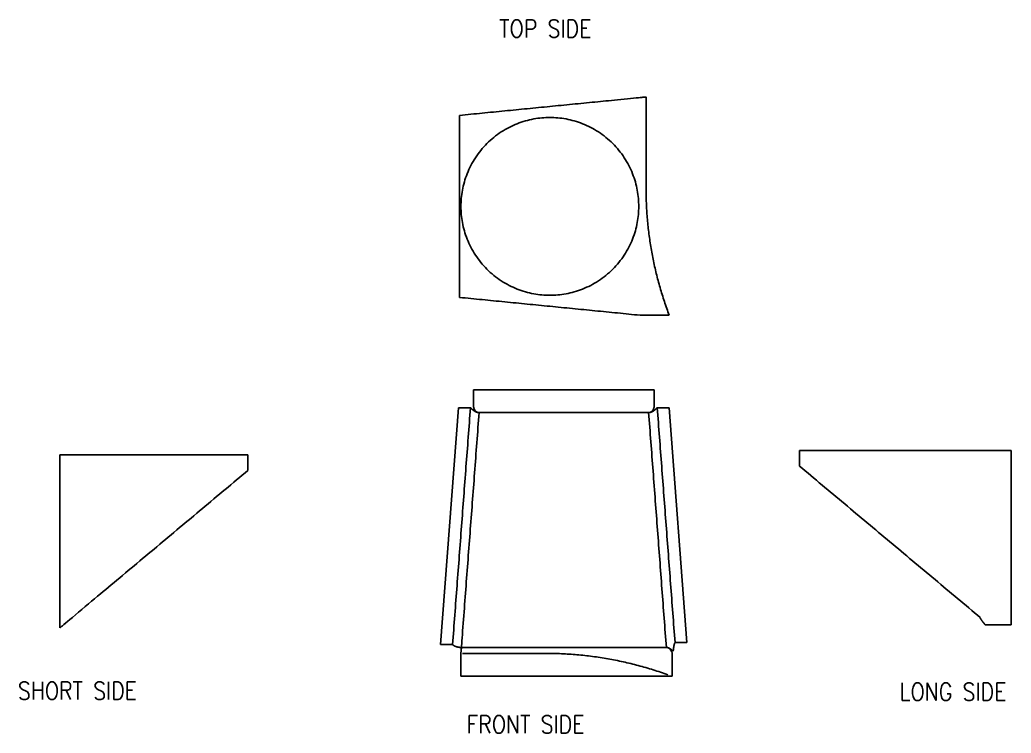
# Model space of a CAD drawing. Extents: x -305 to 4862, y -115 to 900.
# Drawn here: x 253.7 to 586, y -115.2 to 124.1 of the extents above; entities that cross this region are included whole.
import ezdxf
from ezdxf.enums import TextEntityAlignment as Align

# ---------------------------------------------------------------- set-up
doc = ezdxf.new("R2010")
doc.units = 0
doc.header["$LTSCALE"] = 12
doc.header["$MEASUREMENT"] = 0
for name, color, linetype in [('COVER', 3, 'CONTINUOUS'), ('DIM', 1, 'CONTINUOUS'), ('SHOP TAG', 11, 'CONTINUOUS')]:
    doc.layers.add(name, color=color, linetype=linetype)
doc.styles.add('ROMANS', font='ROMANS.shx', dxfattribs={"width": 0.85, "height": 5.76})

msp = doc.modelspace()

# ---------------------------------------------------------------- linework, layer by layer
at = {"layer": 'COVER'}
for p, q in [((394.747455, -85.467482), (400.776259, -5.993879)), ((404.752308, -5.993879), (400.776259, -5.993879)), ((467.378264, -5.993879), (471.378264, -5.993879)), ((477.331314, -84.781866), (471.378264, -5.993879)), ((586.024858, -78.768288), (577.311742, -78.768288)), ((398.747455, -85.467482), (394.747455, -85.467482)), ((401.70024, -86.403486), (401.549124, -88.403486)), ((473.331314, -84.781866), (477.331314, -84.781866)), ((401.549124, -96.087248), (401.549124, -88.403486)), ((472.315286, -96.087248), (401.549124, -96.087248))]:
    msp.add_line(p, q, dxfattribs=at)
for points, degree, knots in [([(401.112478, 92.039808), (461.612478, 98.015116), (463.612478, 98.212647)], 1, [0, 0, 60.7943608682, 62.8040918059, 62.8040918059]), ([(471.390599, 25.016333), (469.390599, 25.016333), (461.624794, 25.016333)], 1, [-2, -2, 0, 7.7658058445, 7.7658058445]), ([(407.650857, -7.647696), (407.620911, -7.647697), (407.577279, -7.646875), (407.520881, -7.644253), (407.481625, -7.641764), (407.44327, -7.638704), (407.404964, -7.635019), (407.366705, -7.630708), (407.328493, -7.625772), (407.29033, -7.620213), (407.252212, -7.614031), (407.214143, -7.607227), (407.176122, -7.599803), (407.138148, -7.591761), (407.100221, -7.583102), (407.062339, -7.573829), (407.024503, -7.563943), (406.986715, -7.553448), (406.948974, -7.542346), (406.911279, -7.530642), (406.873632, -7.518337), (406.83603, -7.505436), (406.798475, -7.491943), (406.76096, -7.477858), (406.723491, -7.463189), (406.686068, -7.447941), (406.648689, -7.432116), (406.611354, -7.415721), (406.574065, -7.39876), (406.536819, -7.381239), (406.499616, -7.363164), (406.462451, -7.344536), (406.425327, -7.325364), (406.388246, -7.305655), (406.351207, -7.285415), (406.315043, -7.265119), (406.280564, -7.245281), (406.248581, -7.226462), (406.218254, -7.208256), (406.188765, -7.190218), (406.1593, -7.171863), (406.129859, -7.153195), (406.100442, -7.134218), (406.071048, -7.114937), (406.041677, -7.095355), (406.012328, -7.075476), (405.983003, -7.055304), (405.953699, -7.034844), (405.924417, -7.0141), (405.895156, -6.993076), (405.865916, -6.971776), (405.836697, -6.950206), (405.807499, -6.928369), (405.77832, -6.906271), (405.749161, -6.883916), (405.720021, -6.861309), (405.6909, -6.838454), (405.661798, -6.815356), (405.632714, -6.792021), (405.603648, -6.768453), (405.574599, -6.744658), (405.545566, -6.72064), (405.516551, -6.696404), (405.487552, -6.671956), (405.458568, -6.647301), (405.4296, -6.622444), (405.400647, -6.597391), (405.371708, -6.572146), (405.342784, -6.546716), (405.313873, -6.521106), (405.284976, -6.495321), (405.256091, -6.469367), (405.227219, -6.44325), (405.198359, -6.416974), (405.16951, -6.390546), (405.140673, -6.363972), (405.111847, -6.337257), (405.08303, -6.310406), (405.054224, -6.283427), (405.025427, -6.256324), (404.996638, -6.229103), (404.967859, -6.201771), (404.939087, -6.174333), (404.910322, -6.146794), (404.88156, -6.119157), (404.852801, -6.091429), (404.809668, -6.04971), (404.776191, -6.017164), (404.752308, -5.993879)], 3, [0, 0, 0, 0, 0.0262251502, 0.0382099722, 0.0494421791, 0.0606718599, 0.0719045755, 0.0831422973, 0.0943881082, 0.1056454563, 0.1169158262, 0.1282042235, 0.1395119873, 0.1508405604, 0.1621966888, 0.1735796669, 0.1849947453, 0.1964424306, 0.2079239845, 0.219446174, 0.2310075098, 0.2426091654, 0.2542591233, 0.2659541204, 0.2777008862, 0.2894969743, 0.301343279, 0.3132474892, 0.3252055464, 0.3372182314, 0.3492938411, 0.3614270255, 0.3736252108, 0.3858834209, 0.3982021183, 0.4105890919, 0.4222009218, 0.4330379517, 0.4430867567, 0.4531778697, 0.4633115407, 0.4734878661, 0.4837069836, 0.4939689339, 0.5042737445, 0.5146214018, 0.5250118257, 0.5354449496, 0.5459205889, 0.5564386254, 0.5669987729, 0.5776008634, 0.5882445128, 0.5989295047, 0.6096553604, 0.6204218173, 0.6312283058, 0.6420745187, 0.6529597993, 0.6638837978, 0.6748457742, 0.6858453383, 0.6968816707, 0.7079543423, 0.7190624588, 0.7302055545, 0.7413826635, 0.7525932857, 0.7638363882, 0.7751114382, 0.7864173397, 0.7977535295, 0.8091188526, 0.8205127174, 0.8319339141, 0.8433818246, 0.8548551886, 0.8663533635, 0.8778750424, 0.8894195605, 0.9009855684, 0.9125723811, 0.9241786108, 0.9358035545, 0.9474474302, 0.9591111595, 0.9707887411, 1, 1, 1, 1]), ([(407.650857, -7.647696), (407.626696, -7.647696), (407.590465, -7.646842), (407.542252, -7.643991), (407.50618, -7.640998), (407.470196, -7.637152), (407.434314, -7.632454), (407.398544, -7.626904), (407.362898, -7.620506), (407.327388, -7.613261), (407.292026, -7.605171), (407.256823, -7.596239), (407.221791, -7.586469), (407.186941, -7.575863), (407.152284, -7.564425), (407.117833, -7.552158), (407.083598, -7.539067), (407.04959, -7.525155), (407.015821, -7.510429), (406.982302, -7.494891), (406.949043, -7.478548), (406.916364, -7.461565), (406.884569, -7.444139), (406.853948, -7.426497), (406.824186, -7.408526), (406.794982, -7.390079), (406.766048, -7.370985), (406.737392, -7.351248), (406.709023, -7.330874), (406.680948, -7.309868), (406.653175, -7.288236), (406.625711, -7.265984), (406.598564, -7.243118), (406.571742, -7.219645), (406.545252, -7.19557), (406.519101, -7.170902), (406.493296, -7.145645), (406.467844, -7.119808), (406.442753, -7.093398), (406.418029, -7.066421), (406.39368, -7.038885), (406.369711, -7.010798), (406.346129, -6.982167), (406.322942, -6.953001), (406.300387, -6.92361), (406.278683, -6.894326), (406.258027, -6.865499), (406.238168, -6.836861), (406.218875, -6.808125), (406.199936, -6.778986), (406.181356, -6.74945), (406.163138, -6.719524), (406.145288, -6.689216), (406.127809, -6.658531), (406.110705, -6.627477), (406.093979, -6.59606), (406.077637, -6.564289), (406.061681, -6.53217), (406.046114, -6.49971), (406.030942, -6.466918), (406.016166, -6.433799), (406.001791, -6.400363), (405.987819, -6.366616), (405.974255, -6.332566), (405.9611, -6.298221), (405.948357, -6.263589), (405.936031, -6.228677), (405.924123, -6.193494), (405.912637, -6.158047), (405.901574, -6.122344), (405.890938, -6.086395), (405.88073, -6.050206), (405.870954, -6.013786), (405.861611, -5.977143), (405.852803, -5.940698), (405.844609, -5.904879), (405.837087, -5.870119), (405.830112, -5.836026), (405.82358, -5.802199), (405.817408, -5.768229), (405.811597, -5.734125), (405.806147, -5.699892), (405.801061, -5.665536), (405.796338, -5.631064), (405.79198, -5.596482), (405.787988, -5.561796), (405.784361, -5.527013), (405.781102, -5.492139), (405.77821, -5.45718), (405.775687, -5.422144), (405.773532, -5.387036), (405.771745, -5.351864), (405.770328, -5.316632), (405.768814, -5.265636), (405.768336, -5.226372), (405.768336, -5.198874)], 3, [0, 0, 0, 0, 0.0211591123, 0.031728579, 0.0422932523, 0.0528556077, 0.0634181255, 0.0739832855, 0.0845535622, 0.0951314201, 0.1057193081, 0.1163196552, 0.1269348658, 0.1375673146, 0.1482193422, 0.1588932511, 0.1695913008, 0.1803157044, 0.1910686243, 0.2018521683, 0.2126683869, 0.2235192692, 0.2341027656, 0.2444185499, 0.2544660973, 0.2645486637, 0.2746675265, 0.2848239096, 0.2950189824, 0.3052538586, 0.3155295956, 0.3258471935, 0.3362075947, 0.346611683, 0.3570602835, 0.3675541621, 0.3780940254, 0.3886805205, 0.3993142353, 0.4099956979, 0.4207253775, 0.4315036843, 0.4423309698, 0.4532075273, 0.4641335922, 0.4747745555, 0.4851276514, 0.4951900595, 0.505293698, 0.5154385426, 0.5256245323, 0.5358515695, 0.5461195207, 0.5564282171, 0.566777455, 0.5771669963, 0.5875965697, 0.5980658703, 0.6085745611, 0.619122273, 0.6297086061, 0.6403331296, 0.6509953829, 0.6616948762, 0.672431091, 0.683203481, 0.6940114728, 0.7048544661, 0.715731835, 0.7266429283, 0.7375870703, 0.7485635617, 0.7595716798, 0.7706106796, 0.7816797944, 0.7924069125, 0.8027894943, 0.8128250578, 0.8228825051, 0.8329612089, 0.8430605304, 0.8531798195, 0.8633184151, 0.8734756461, 0.883650831, 0.8938432789, 0.9040522897, 0.9142771546, 0.9245171563, 0.9347715696, 0.945039662, 0.9553206935, 0.9656139176, 0.9759185815, 1, 1, 1, 1]), ([(466.362236, -5.198874), (466.362236, -5.226372), (466.361758, -5.265636), (466.360244, -5.316632), (466.358827, -5.351864), (466.357041, -5.387036), (466.354886, -5.422144), (466.352362, -5.45718), (466.34947, -5.492139), (466.346211, -5.527013), (466.342585, -5.561796), (466.338593, -5.596482), (466.334235, -5.631064), (466.329512, -5.665536), (466.324425, -5.699892), (466.318976, -5.734125), (466.313164, -5.768229), (466.306992, -5.802199), (466.30046, -5.836026), (466.293485, -5.870119), (466.285963, -5.904879), (466.27777, -5.940698), (466.268962, -5.977143), (466.259619, -6.013786), (466.249842, -6.050206), (466.239635, -6.086395), (466.228998, -6.122344), (466.217936, -6.158047), (466.206449, -6.193494), (466.194541, -6.228677), (466.182215, -6.263589), (466.169473, -6.298221), (466.156318, -6.332566), (466.142753, -6.366616), (466.128782, -6.400363), (466.114406, -6.433799), (466.099631, -6.466918), (466.084458, -6.49971), (466.068892, -6.53217), (466.052936, -6.564289), (466.036593, -6.59606), (466.019868, -6.627477), (466.002764, -6.658531), (465.985284, -6.689216), (465.967434, -6.719524), (465.949217, -6.74945), (465.930637, -6.778986), (465.911698, -6.808125), (465.892405, -6.836861), (465.872546, -6.865499), (465.85189, -6.894326), (465.830186, -6.92361), (465.807631, -6.953001), (465.784443, -6.982167), (465.760862, -7.010798), (465.736893, -7.038885), (465.712543, -7.066421), (465.687819, -7.093398), (465.662728, -7.119808), (465.637277, -7.145645), (465.611472, -7.170902), (465.585321, -7.19557), (465.558831, -7.219645), (465.532008, -7.243118), (465.504862, -7.265984), (465.477398, -7.288236), (465.449625, -7.309868), (465.42155, -7.330874), (465.393181, -7.351248), (465.364525, -7.370985), (465.335591, -7.390079), (465.306386, -7.408526), (465.276624, -7.426497), (465.246003, -7.444139), (465.214208, -7.461565), (465.181529, -7.478548), (465.148271, -7.494891), (465.114751, -7.510429), (465.080982, -7.525155), (465.046975, -7.539067), (465.01274, -7.552158), (464.978288, -7.564425), (464.943632, -7.575863), (464.908782, -7.586469), (464.87375, -7.596239), (464.838547, -7.605171), (464.803184, -7.613261), (464.767675, -7.620506), (464.732029, -7.626904), (464.696259, -7.632454), (464.660376, -7.637152), (464.624393, -7.640998), (464.588321, -7.643991), (464.540107, -7.646842), (464.503877, -7.647696), (464.479716, -7.647696)], 3, [0, 0, 0, 0, 0.0240814185, 0.0343860824, 0.0446793065, 0.054960338, 0.0652284304, 0.0754828437, 0.0857228454, 0.0959477103, 0.1061567211, 0.116349169, 0.1265243539, 0.1366815849, 0.1468201805, 0.1569394696, 0.1670387911, 0.1771174949, 0.1871749422, 0.1972105057, 0.2075930875, 0.2183202056, 0.2293893204, 0.2404283202, 0.2514364383, 0.2624129297, 0.2733570717, 0.284268165, 0.2951455339, 0.3059885272, 0.316796519, 0.327568909, 0.3383051238, 0.3490046171, 0.3596668704, 0.3702913939, 0.380877727, 0.3914254389, 0.4019341297, 0.4124034303, 0.4228330037, 0.433222545, 0.4435717829, 0.4538804793, 0.4641484305, 0.4743754677, 0.4845614574, 0.494706302, 0.5048099405, 0.5148723486, 0.5252254445, 0.5358664078, 0.5467924727, 0.5576690302, 0.5684963157, 0.5792746225, 0.5900043021, 0.6006857647, 0.6113194795, 0.6219059746, 0.6324458379, 0.6429397165, 0.653388317, 0.6637924053, 0.6741528065, 0.6844704044, 0.6947461414, 0.7049810176, 0.7151760904, 0.7253324735, 0.7354513363, 0.7455339027, 0.7555814501, 0.7658972344, 0.7764807308, 0.7873316131, 0.7981478317, 0.8089313757, 0.8196842956, 0.8304086992, 0.8411067489, 0.8517806578, 0.8624326854, 0.8730651342, 0.8836803448, 0.8942806919, 0.9048685799, 0.9154464378, 0.9260167145, 0.9365818745, 0.9471443923, 0.9577067477, 0.968271421, 0.9788408877, 1, 1, 1, 1]), ([(464.479716, -7.647696), (464.509662, -7.647697), (464.553293, -7.646875), (464.609692, -7.644253), (464.648948, -7.641764), (464.687303, -7.638704), (464.725608, -7.635019), (464.763868, -7.630708), (464.802079, -7.625772), (464.840243, -7.620213), (464.87836, -7.614031), (464.91643, -7.607227), (464.954451, -7.599803), (464.992425, -7.591761), (465.030351, -7.583102), (465.068234, -7.573829), (465.106069, -7.563943), (465.143857, -7.553448), (465.181599, -7.542346), (465.219293, -7.530642), (465.256941, -7.518337), (465.294542, -7.505436), (465.332098, -7.491943), (465.369612, -7.477858), (465.407081, -7.463189), (465.444505, -7.447941), (465.481884, -7.432116), (465.519218, -7.415721), (465.556508, -7.39876), (465.593754, -7.381239), (465.630956, -7.363164), (465.668122, -7.344536), (465.705245, -7.325364), (465.742326, -7.305655), (465.779366, -7.285415), (465.81553, -7.265119), (465.850009, -7.245281), (465.881992, -7.226462), (465.912318, -7.208256), (465.941808, -7.190218), (465.971272, -7.171863), (466.000714, -7.153195), (466.030131, -7.134218), (466.059525, -7.114937), (466.088896, -7.095355), (466.118244, -7.075476), (466.14757, -7.055304), (466.176874, -7.034844), (466.206156, -7.0141), (466.235417, -6.993076), (466.264656, -6.971776), (466.293875, -6.950206), (466.323074, -6.928369), (466.352253, -6.906271), (466.381412, -6.883916), (466.410551, -6.861309), (466.439672, -6.838454), (466.468774, -6.815356), (466.497859, -6.792021), (466.526925, -6.768453), (466.555974, -6.744658), (466.585006, -6.72064), (466.614022, -6.696404), (466.643021, -6.671956), (466.672004, -6.647301), (466.700973, -6.622444), (466.729926, -6.597391), (466.758864, -6.572146), (466.787789, -6.546716), (466.816699, -6.521106), (466.845597, -6.495321), (466.874481, -6.469367), (466.903354, -6.44325), (466.932214, -6.416974), (466.961062, -6.390546), (466.989899, -6.363972), (467.018726, -6.337257), (467.047542, -6.310406), (467.076349, -6.283427), (467.105146, -6.256324), (467.133934, -6.229103), (467.162714, -6.201771), (467.191485, -6.174333), (467.220251, -6.146794), (467.249013, -6.119157), (467.277772, -6.091429), (467.320905, -6.04971), (467.354382, -6.017164), (467.378264, -5.993879)], 3, [0, 0, 0, 0, 0.0262251502, 0.0382099722, 0.0494421791, 0.0606718599, 0.0719045755, 0.0831422973, 0.0943881082, 0.1056454563, 0.1169158262, 0.1282042235, 0.1395119873, 0.1508405604, 0.1621966888, 0.1735796669, 0.1849947453, 0.1964424306, 0.2079239845, 0.219446174, 0.2310075098, 0.2426091654, 0.2542591233, 0.2659541204, 0.2777008862, 0.2894969743, 0.301343279, 0.3132474892, 0.3252055464, 0.3372182314, 0.3492938411, 0.3614270255, 0.3736252108, 0.3858834209, 0.3982021183, 0.4105890919, 0.4222009218, 0.4330379517, 0.4430867567, 0.4531778697, 0.4633115407, 0.4734878661, 0.4837069836, 0.4939689339, 0.5042737445, 0.5146214018, 0.5250118257, 0.5354449496, 0.5459205889, 0.5564386254, 0.5669987729, 0.5776008634, 0.5882445128, 0.5989295047, 0.6096553604, 0.6204218173, 0.6312283058, 0.6420745187, 0.6529597993, 0.6638837978, 0.6748457742, 0.6858453383, 0.6968816707, 0.7079543423, 0.7190624588, 0.7302055545, 0.7413826635, 0.7525932857, 0.7638363882, 0.7751114382, 0.7864173397, 0.7977535295, 0.8091188526, 0.8205127174, 0.8319339141, 0.8433818246, 0.8548551886, 0.8663533635, 0.8778750424, 0.8894195605, 0.9009855684, 0.9125723811, 0.9241786108, 0.9358035545, 0.9474474302, 0.9591111595, 0.9707887411, 1, 1, 1, 1]), ([(267.05547, -21.818612), (269.05547, -21.818612), (330.15043, -21.818612)], 1, [-2, -2, 0, 61.0949599514, 61.0949599514]), ([(330.15043, -27.017486), (269.05547, -78.198711), (267.05547, -79.874175)], 1, [0, 0, 79.7001372765, 82.3091949579, 82.3091949579]), ([(577.311742, -78.768288), (577.295378, -78.749792), (577.271467, -78.722707), (577.240089, -78.687046), (577.217582, -78.661411), (577.195228, -78.635897), (577.173027, -78.610501), (577.15098, -78.585226), (577.129087, -78.560071), (577.107347, -78.535036), (577.085761, -78.510122), (577.06433, -78.485328), (577.043053, -78.460655), (577.02193, -78.436103), (577.000963, -78.411673), (576.98015, -78.387364), (576.959492, -78.363177), (576.93899, -78.339111), (576.918643, -78.315168), (576.898452, -78.291347), (576.878416, -78.267649), (576.858536, -78.244073), (576.838812, -78.22062), (576.819245, -78.19729), (576.799834, -78.174084), (576.780279, -78.15064), (576.760286, -78.126603), (576.739569, -78.101619), (576.718443, -78.07606), (576.697219, -78.050296), (576.676201, -78.024695), (576.655389, -77.999257), (576.634783, -77.973982), (576.614383, -77.94887), (576.59419, -77.923922), (576.574203, -77.899138), (576.554423, -77.874518), (576.534851, -77.850063), (576.515485, -77.825772), (576.496327, -77.801646), (576.477377, -77.777685), (576.45838, -77.753567), (576.43909, -77.728971), (576.419267, -77.703582), (576.399186, -77.677739), (576.379113, -77.651775), (576.359303, -77.626023), (576.339758, -77.600482), (576.320479, -77.575153), (576.301464, -77.550035), (576.282715, -77.525131), (576.264232, -77.500439), (576.246015, -77.47596), (576.227848, -77.451404), (576.209526, -77.426483), (576.190852, -77.400914), (576.172063, -77.375007), (576.153386, -77.349064), (576.135039, -77.323388), (576.117022, -77.297977), (576.099337, -77.272832), (576.081796, -77.247688), (576.064225, -77.222282), (576.046457, -77.196356), (576.028705, -77.170196), (576.011166, -77.144084), (575.99403, -77.118298), (575.977134, -77.092591), (575.960329, -77.066722), (575.943477, -77.040455), (575.926765, -77.014058), (575.910227, -76.987562), (575.893893, -76.960999), (575.877647, -76.934149), (575.861663, -76.907266), (575.845973, -76.880386), (575.830613, -76.853543), (575.815487, -76.826534), (575.800642, -76.799398), (575.786126, -76.772173), (575.771885, -76.744709), (575.757983, -76.717049), (575.744396, -76.689054), (575.731297, -76.660989), (575.718681, -76.632728), (575.706645, -76.604367), (575.695215, -76.575797), (575.68451, -76.54712), (575.674659, -76.518441), (575.665702, -76.489589), (575.65774, -76.460417), (575.650917, -76.43068), (575.643796, -76.390737), (575.641115, -76.360378), (575.6411, -76.3402)], 3, [0, 0, 0, 0, 0.0248896104, 0.0364142538, 0.0478748766, 0.0592713983, 0.0706037392, 0.08187182, 0.0930755626, 0.1042148895, 0.1152897237, 0.1262999894, 0.1372456114, 0.1481265151, 0.158942627, 0.1696938742, 0.1803801847, 0.1910014874, 0.2015577117, 0.2120487883, 0.2224746483, 0.232835224, 0.2431304484, 0.2533602552, 0.2635245794, 0.2736233565, 0.2841293782, 0.2950358706, 0.3063360508, 0.3175502719, 0.3286784452, 0.3397204837, 0.3506763019, 0.3615458163, 0.3723289448, 0.3830256071, 0.3936357248, 0.4041592213, 0.4145960216, 0.4249460528, 0.4352092438, 0.4453855255, 0.4558895512, 0.46671354, 0.4778497045, 0.488875531, 0.4997909365, 0.5105958416, 0.5212901704, 0.5318738508, 0.5423468142, 0.5527089963, 0.5629603364, 0.5731007782, 0.5834953365, 0.5941352793, 0.6050118743, 0.6157513232, 0.6263535811, 0.6368186107, 0.6471463824, 0.6573368749, 0.6677180877, 0.6782804065, 0.6890142285, 0.6995819518, 0.7099836126, 0.7202192626, 0.730586344, 0.7410744433, 0.7516731784, 0.7620748279, 0.7725546249, 0.7831014329, 0.7937041761, 0.8040768051, 0.8144707786, 0.8248744188, 0.8352761629, 0.8456452738, 0.8559697024, 0.8664555494, 0.8768457922, 0.8873319, 0.8976699495, 0.9080365644, 0.9183825098, 0.9286815041, 0.9388842716, 0.9489418192, 0.9591249184, 0.9693538839, 0.9796813242, 1, 1, 1, 1]), ([(398.747455, -85.467482), (398.790388, -85.509335), (398.858344, -85.569249), (398.95442, -85.643667), (399.030136, -85.69764), (399.108872, -85.749458), (399.190449, -85.799144), (399.269896, -85.843999), (399.341823, -85.881919), (399.400558, -85.911208), (399.450325, -85.935002), (399.49573, -85.955941), (399.541642, -85.976368), (399.588035, -85.996284), (399.634886, -86.015693), (399.682173, -86.034598), (399.729874, -86.052999), (399.777966, -86.070898), (399.826425, -86.088299), (399.875223, -86.105205), (399.924337, -86.121618), (399.973741, -86.137539), (400.023411, -86.152971), (400.073324, -86.167917), (400.123458, -86.182378), (400.17379, -86.196358), (400.224294, -86.209858), (400.274946, -86.222881), (400.325721, -86.23543), (400.376596, -86.247506), (400.427545, -86.259112), (400.478545, -86.27025), (400.529573, -86.280922), (400.580603, -86.291132), (400.631612, -86.300881), (400.682577, -86.310172), (400.733474, -86.319006), (400.784279, -86.327387), (400.834967, -86.335317), (400.891044, -86.343617), (400.957946, -86.352865), (401.041037, -86.363323), (401.134471, -86.373673), (401.232417, -86.382911), (401.329064, -86.390434), (401.424225, -86.396262), (401.547754, -86.401749), (401.639599, -86.403483), (401.70024, -86.403486)], 3, [0, 0, 0, 0, 0.0568591607, 0.0858434422, 0.1152374735, 0.1450344673, 0.1752290065, 0.2058194911, 0.2315582941, 0.2523433499, 0.2680698429, 0.2838796203, 0.2997683781, 0.3157319945, 0.3317666082, 0.3478686966, 0.364034744, 0.3802605486, 0.3965411484, 0.412871072, 0.4292449525, 0.4456575233, 0.4621036992, 0.4785786577, 0.4950775261, 0.5115949966, 0.528125363, 0.5446627221, 0.5612012465, 0.5777350365, 0.5942582029, 0.6107649494, 0.6272493406, 0.6437053074, 0.6601267919, 0.6765078583, 0.6928425639, 0.7091246892, 0.7253478187, 0.7415054208, 0.7628935439, 0.789408252, 0.8209376391, 0.8520553974, 0.8827203229, 0.9128819414, 0.9424826543, 1, 1, 1, 1]), ([(472.315286, -88.09876), (472.299373, -88.057638), (472.274593, -87.99649), (472.239677, -87.916023), (472.212733, -87.856622), (472.184982, -87.798052), (472.156439, -87.740342), (472.127117, -87.683522), (472.097032, -87.627621), (472.066199, -87.572666), (472.034632, -87.518685), (472.002348, -87.465706), (471.969364, -87.413754), (471.935695, -87.362856), (471.901358, -87.313038), (471.866372, -87.264325), (471.830753, -87.216741), (471.794519, -87.17031), (471.757688, -87.125056), (471.720279, -87.081), (471.682311, -87.038167), (471.643803, -86.996576), (471.604774, -86.956249), (471.565243, -86.917207), (471.525231, -86.879468), (471.484758, -86.843053), (471.443843, -86.807978), (471.402508, -86.774263), (471.360772, -86.741924), (471.318658, -86.710977), (471.276186, -86.681438), (471.233377, -86.653322), (471.190253, -86.626643), (471.146836, -86.601415), (471.103147, -86.57765), (471.059208, -86.555361), (471.015041, -86.534559), (470.97067, -86.515254), (470.926115, -86.497457), (470.881399, -86.481176), (470.836545, -86.46642), (470.791576, -86.453196), (470.746514, -86.441512), (470.701381, -86.431372), (470.656201, -86.422784), (470.610997, -86.41575), (470.565791, -86.410275), (470.50563, -86.405064), (470.460426, -86.403486), (470.430333, -86.403486)], 3, [0, 0, 0, 0, 0.0492228815, 0.0736444726, 0.0979171694, 0.122035391, 0.1459937624, 0.1697871258, 0.1934105512, 0.2168593472, 0.2401290726, 0.2632155479, 0.2861148668, 0.3088234077, 0.3313378467, 0.3536551687, 0.3757726806, 0.3976880235, 0.4193991857, 0.4409045149, 0.4622027318, 0.4832929424, 0.5041746515, 0.5248477748, 0.5453126521, 0.5655700593, 0.5856212207, 0.6054678204, 0.6251120137, 0.6445564365, 0.6638042154, 0.6828589759, 0.7017248487, 0.720406476, 0.7389090147, 0.7572381385, 0.7754000372, 0.7934014141, 0.8112494807, 0.8289519477, 0.8465170138, 0.8639533509, 0.8812700859, 0.8984767786, 0.9155833961, 0.9326002844, 0.9495381353, 0.9664079504, 1, 1, 1, 1]), ([(472.315286, -96.087248), (472.315286, -94.087248), (472.315286, -88.09876)], 1, [-2, -2, 0, 5.9884880668, 5.9884880668])]:
    msp.add_open_spline(points, degree=degree, knots=knots, dxfattribs=at)
for points in [[(463.612478, 98.212647), (463.612478, 67.516333)], [(401.112478, 30.992858), (401.112478, 92.039808)], [(461.624794, 25.016333), (401.112478, 30.992858)], [(405.768336, 0), (466.362236, 0)], [(466.362236, 0), (466.362236, -5.198874)], [(405.768336, -5.198874), (405.768336, 0)], [(407.650857, -7.647696), (464.479716, -7.647696)], [(267.05547, -79.874175), (267.05547, -21.818612)], [(330.15043, -21.818612), (330.15043, -27.017486)], [(515.073204, -25.600514), (515.073204, -20.40164)], [(515.073204, -20.40164), (575.6411, -20.40164)], [(575.6411, -20.40164), (586.024858, -20.40164)], [(586.024858, -20.40164), (586.024858, -78.768288)], [(575.6411, -76.3402), (515.073204, -25.600514)], [(430.065286, -88.403486), (402.049124, -88.403486)]]:
    msp.add_open_spline(points, degree=1, dxfattribs=at)
msp.add_rational_spline([(461.174978, 61.516333), (461.174978, 91.328833), (431.362478, 91.328833), (401.549978, 91.328833), (401.549978, 61.516333), (401.549978, 31.703833), (431.362478, 31.703833), (461.174978, 31.703833), (461.174978, 61.516333)], [1, 0.707106781187, 1, 0.707106781187, 1, 0.707106781187, 1, 0.707106781187, 1], degree=2, knots=[0, 0, 0, 46.8293654926, 46.8293654926, 93.6587309851, 93.6587309851, 140.4880964777, 140.4880964777, 187.3174619703, 187.3174619703, 187.3174619703], dxfattribs=at)
for points, weights in [([(463.612478, 67.516333), (463.612478, 65.373548), (463.688979, 63.23213)], [1, 0.999840610193, 1]), ([(463.688979, 63.23213), (464.394245, 43.490311), (471.390599, 25.016333)], [1, 0.986719433526, 1]), ([(430.065286, -88.403486), (451.144313, -88.403486), (470.961451, -95.587248)], [1, 0.98440402426, 0.998952259969])]:
    msp.add_rational_spline(points, weights, degree=2, dxfattribs=at)
at = {"layer": 'SHOP TAG'}
for points in [[(404.752308, -5.993879), (398.747455, -85.467482)], [(467.378264, -5.993879), (473.331314, -84.781866)], [(464.479716, -7.647696), (407.650857, -7.647696)], [(464.479716, -7.647696), (470.430333, -86.403486)]]:
    msp.add_open_spline(points, degree=1, dxfattribs=at)
for points, degree, knots in [([(401.70024, -86.403486), (401.70024, -86.403486), (407.650857, -7.647696)], 1, [-2.005700862, -2.005700862, 0, 78.9802781066, 78.9802781066]), ([(470.430333, -86.403486), (430.065286, -86.403486), (401.70024, -86.403486)], 1, [0, 0, 40.3650467613, 68.7300935226, 68.7300935226]), ([(472.731045, -87.668996), (472.691871, -87.632089), (472.632399, -87.576736), (472.551812, -87.503332), (472.48983, -87.447766), (472.426703, -87.39215), (472.362466, -87.33663), (472.297153, -87.281352), (472.230792, -87.226464), (472.163412, -87.172121), (472.095066, -87.118458), (472.025803, -87.065617), (471.955673, -87.013741), (471.88472, -86.962974), (471.81298, -86.913462), (471.740486, -86.865349), (471.667265, -86.818787), (471.593349, -86.773926), (471.518789, -86.730903), (471.443631, -86.689861), (471.367924, -86.650944), (471.291709, -86.614295), (471.215024, -86.580061), (471.137901, -86.548387), (471.060369, -86.519425), (470.982464, -86.493322), (470.90423, -86.470219), (470.82571, -86.450262), (470.746952, -86.433597), (470.667995, -86.420371), (470.562644, -86.407536), (470.483223, -86.403483), (470.430333, -86.403486)], 3, [0, 0, 0, 0, 0.0601231396, 0.0907586463, 0.1217705544, 0.1531128911, 0.1847419159, 0.216616373, 0.248696906, 0.2809433434, 0.313313992, 0.3457663285, 0.378259867, 0.4107570714, 0.4432237874, 0.4756297119, 0.5079476248, 0.5401505316, 0.5722111548, 0.6041029311, 0.6358031721, 0.6672939575, 0.6985628844, 0.7296038686, 0.7604163335, 0.7910026987, 0.8213682959, 0.8515226642, 0.8814825837, 0.9112726987, 0.9409264018, 1, 1, 1, 1]), ([(473.331314, -84.781866), (473.314134, -84.798701), (473.291363, -84.825947), (473.265357, -84.864006), (473.248154, -84.891935), (473.23247, -84.919799), (473.217801, -84.948007), (473.204027, -84.976424), (473.190988, -85.005098), (473.178421, -85.034402), (473.166345, -85.064154), (473.15476, -85.094207), (473.143827, -85.123949), (473.133346, -85.153733), (473.123124, -85.184012), (473.112981, -85.215292), (473.102903, -85.247615), (473.0931, -85.280288), (473.083748, -85.312609), (473.075013, -85.343823), (473.066683, -85.374525), (473.058577, -85.405291), (473.050524, -85.436751), (473.042525, -85.468904), (473.034578, -85.50175), (473.026679, -85.53531), (473.018832, -85.569561), (473.011039, -85.604502), (473.003477, -85.63931), (472.996315, -85.673112), (472.989701, -85.705053), (472.98346, -85.735836), (472.97741, -85.766281), (472.971398, -85.797144), (472.965414, -85.828469), (472.959468, -85.86021), (472.953551, -85.892412), (472.94767, -85.925029), (472.941819, -85.958107), (472.936005, -85.991599), (472.930219, -86.02555), (472.924471, -86.059913), (472.918751, -86.094735), (472.913068, -86.129969), (472.907414, -86.165659), (472.901796, -86.201759), (472.896207, -86.238316), (472.890654, -86.275281), (472.885131, -86.312701), (472.879643, -86.350528), (472.874185, -86.388809), (472.868762, -86.427496), (472.863521, -86.465523), (472.858615, -86.501704), (472.854176, -86.534924), (472.850052, -86.566201), (472.84609, -86.596624), (472.842146, -86.627284), (472.83822, -86.658181), (472.834311, -86.689337), (472.830419, -86.720728), (472.826546, -86.752356), (472.822691, -86.784218), (472.818855, -86.816315), (472.815037, -86.848648), (472.811237, -86.881214), (472.807455, -86.914014), (472.803689, -86.947071), (472.799941, -86.980362), (472.796211, -87.013885), (472.792499, -87.047642), (472.788805, -87.08163), (472.785129, -87.115851), (472.781472, -87.150304), (472.777832, -87.184988), (472.774208, -87.219926), (472.770602, -87.255095), (472.767014, -87.290494), (472.763443, -87.326123), (472.759891, -87.361982), (472.756356, -87.398071), (472.752703, -87.435788), (472.748805, -87.476532), (472.744539, -87.521705), (472.738523, -87.586344), (472.73401, -87.635933), (472.731045, -87.668996)], 3, [0, 0, 0, 0, 0.0242142059, 0.0356822987, 0.0464400472, 0.0572637289, 0.0679025977, 0.0784794233, 0.0890881351, 0.0996476369, 0.1106137997, 0.1214485082, 0.1321087287, 0.1425505803, 0.1532709767, 0.1643177343, 0.1756919904, 0.1873947709, 0.1986984491, 0.2096036213, 0.2200634842, 0.2307600774, 0.2416700493, 0.2527935403, 0.2641546313, 0.2757296922, 0.2875426359, 0.2995698417, 0.3118113479, 0.323443186, 0.3343939184, 0.3446873773, 0.3550999491, 0.3656792634, 0.3763776559, 0.3872427273, 0.3982268131, 0.4093774743, 0.4206470592, 0.4320830792, 0.4436379071, 0.4553589954, 0.4671987521, 0.4792045626, 0.49132888, 0.5036190142, 0.5160274731, 0.5286014834, 0.5412936165, 0.5541510087, 0.5671263033, 0.5802665391, 0.5935244391, 0.6058146928, 0.6170666716, 0.6273037607, 0.6376111668, 0.6479888897, 0.6584601984, 0.6690016539, 0.6796365787, 0.6903414713, 0.7011163316, 0.7119843569, 0.7229221623, 0.7339297476, 0.7450301768, 0.7562001899, 0.7674629136, 0.7787950171, 0.7901965003, 0.8016903487, 0.8132533651, 0.8248855492, 0.8366097378, 0.8484028748, 0.8602878675, 0.8722415817, 0.8842640175, 0.8963779262, 0.9085603225, 0.9208112063, 0.9345699384, 0.9498136896, 0.9665424602, 1, 1, 1, 1])]:
    msp.add_open_spline(points, degree=degree, knots=knots, dxfattribs=at)

# ---------------------------------------------------------------- texts
at = {"layer": 'DIM', "style": 'ROMANS', "width": 0.85}
for s, p in [('TOP SIDE', (429.847744, 118.168346)), ('SHORT SIDE', (272.975888, -103.882311)), ('LONG SIDE', (566.496584, -104.245932)), ('FRONT SIDE', (423.231291, -115.159542))]:
    msp.add_text(s, height=5.9218765, dxfattribs=at).set_placement(p, align=Align.CENTER)

doc.saveas('drawing.dxf')
